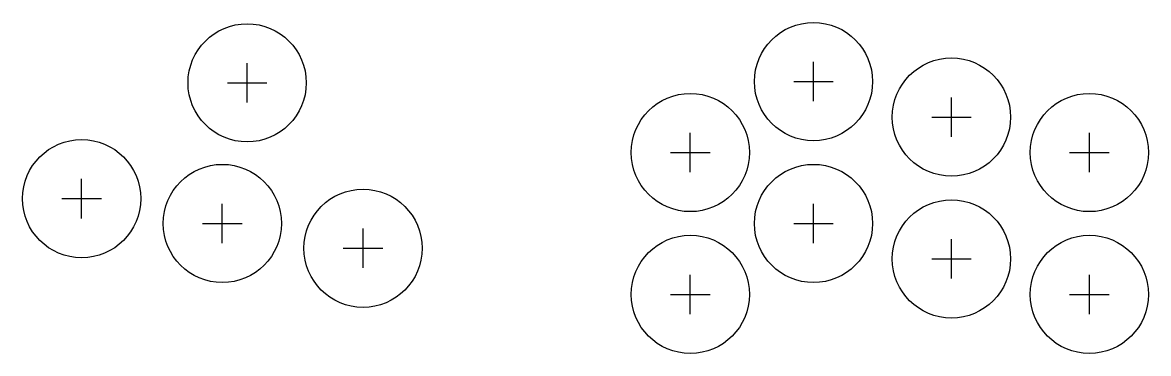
# Model space of a CAD drawing. Header units: millimetres. Extents: x -41 to 188, y -26 to 41.
import ezdxf

# ---------------------------------------------------------------- set-up
doc = ezdxf.new("R2010")
doc.units = ezdxf.units.MM
doc.layers.add('BUTTONS', color=1, linetype='Continuous')
doc.layers.add('REFERENCE', color=8, linetype='Continuous')

msp = doc.modelspace()

# ---------------------------------------------------------------- linework, layer by layer
at = {"layer": 'BUTTONS'}
for centre in [(5.0358, 28.5594), (120, 28.8), (148, 21.6), (95, 14.4), (176, 14.4), (-28.5594, 5.0358), (0, 0), (120, 0), (28.5594, -5.0358), (148, -7.2), (95, -14.4), (176, -14.4)]:
    msp.add_circle(centre, 12, dxfattribs=at)
at = {"layer": 'REFERENCE'}
for p, q in [((5.0358, 24.5594), (5.0358, 32.5594)), ((120, 24.8), (120, 32.8)), ((1.0358, 28.5594), (9.0358, 28.5594)), ((116, 28.8), (124, 28.8)), ((148, 17.6), (148, 25.6)), ((144, 21.6), (152, 21.6)), ((95, 10.4), (95, 18.4)), ((176, 10.4), (176, 18.4)), ((91, 14.4), (99, 14.4)), ((172, 14.4), (180, 14.4)), ((-28.5594, 1.0358), (-28.5594, 9.0358)), ((-32.5594, 5.0358), (-24.5594, 5.0358)), ((0, -4), (0, 4)), ((120, -4), (120, 4)), ((-4, 0), (4, 0)), ((116, 0), (124, 0)), ((28.5594, -9.0358), (28.5594, -1.0358)), ((148, -11.2), (148, -3.2)), ((24.5594, -5.0358), (32.5594, -5.0358)), ((144, -7.2), (152, -7.2)), ((95, -18.4), (95, -10.4)), ((176, -18.4), (176, -10.4)), ((91, -14.4), (99, -14.4)), ((172, -14.4), (180, -14.4))]:
    msp.add_line(p, q, dxfattribs=at)

doc.saveas('drawing.dxf')
